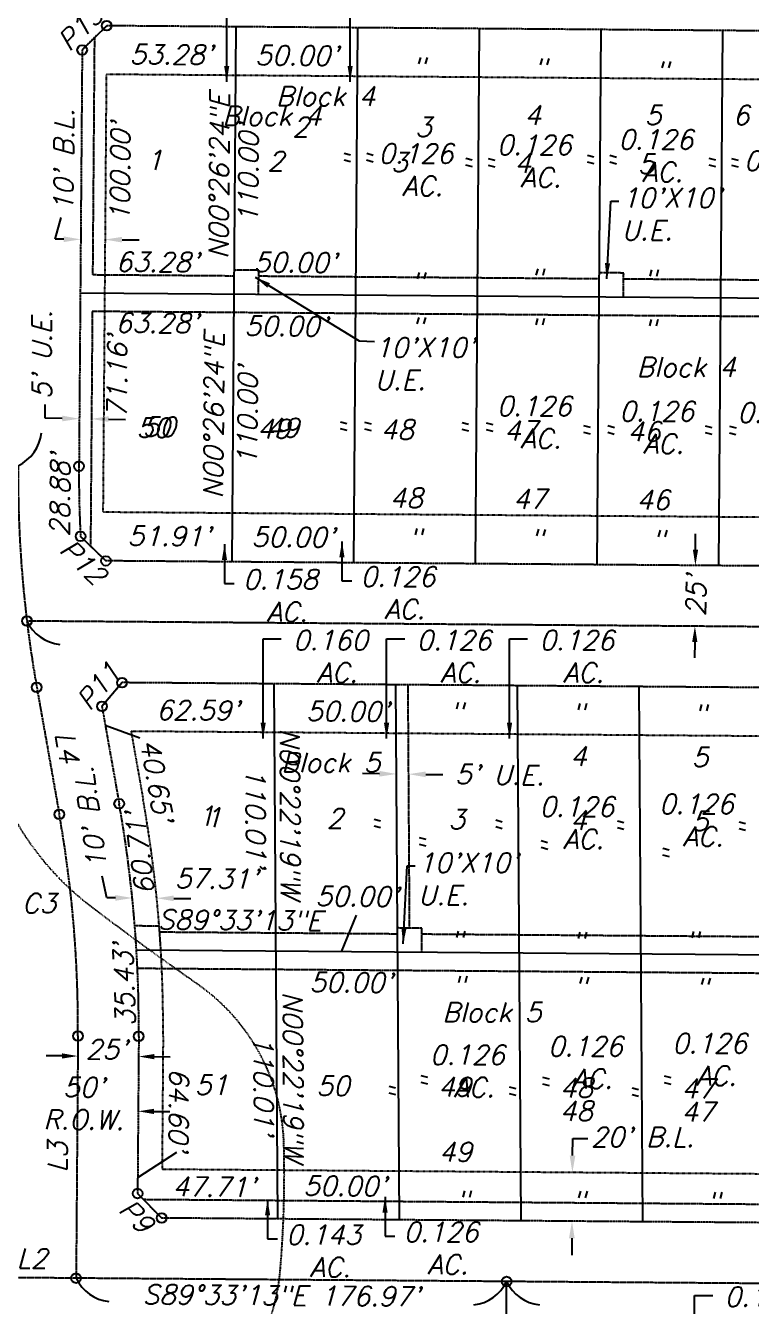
# Model space of a CAD drawing. Header units: feet. Extents: x 2327405 to 2393004, y 6977726 to 7089689.
# Drawn here: x 2342792 to 2343090, y 7043086 to 7043613 of the extents above; entities that cross this region are included whole.
import ezdxf
from ezdxf.enums import TextEntityAlignment as Align

# ---------------------------------------------------------------- set-up
doc = ezdxf.new("R2010")
doc.units = ezdxf.units.FT
doc.header["$MEASUREMENT"] = 0
for name, pattern in [('CNTR50', [0.9, 0.75, -0.05, 0.05, -0.05]), ('DEMO12', [0.09375, 0.03125, -0.0625]), ('DOT50', [0.125, 0, -0.125]), ('HIDN50', [0.1875, 0.125, -0.0625]), ('PHNTM33', [1.16, 0.66, -0.1, 0.1, -0.1, 0.1, -0.1])]:
    doc.linetypes.add(name, pattern=pattern)
doc.layers.get('0').update_dxf_attribs({"linetype": 'CONTINUOUS'})
doc.layers.get('Defpoints').update_dxf_attribs({"color": 249, "linetype": 'CONTINUOUS'})
for name, color, linetype in [('e -100yr floodplain', 5, 'DOT50'), ('p-bl', 3, 'DEMO12'), ('P-centerline', 2, 'CONTINUOUS'), ('p-cl', 7, 'CNTR50'), ('p-cl tick', 2, 'CONTINUOUS'), ('p-dim', 3, 'CONTINUOUS'), ('p-ease', 2, 'HIDN50'), ('p-ease-text', 2, 'CONTINUOUS'), ('p-lot 100 1B', 2, 'CONTINUOUS'), ('p-lot 1B', 4, 'CONTINUOUS'), ('p-lot text', 2, 'CONTINUOUS'), ('p-row', 5, 'PHNTM33'), ('p-street bearings', 6, 'CONTINUOUS'), ('p-text', 4, 'CONTINUOUS'), ('s-easement-txt', 2, 'CONTINUOUS'), ('TEXT', 2, 'CONTINUOUS')]:
    doc.layers.add(name, color=color, linetype=linetype)
doc.styles.add('LS60', font='simplex.shx', dxfattribs={"oblique": 15, "height": 3})
doc.styles.add('LS80', font='simplex.shx', dxfattribs={"oblique": 15, "height": 8})
doc.dimstyles.new('p-dim', dxfattribs={"dimtxt": 4, "dimasz": 6.5, "dimexe": 0.18, "dimexo": 0.0625, "dimgap": 0.09, "dimtad": 0, "dimzin": 0, "dimdsep": 46, "dimtxsty": 'LS60', "dimcen": 0, "dimse1": 1, "dimse2": 1, "dimclrd": 256, "dimclre": 256, "dimclrt": 256, "dimadec": 0, "dimazin": 0, "dimtfac": 1, "dimtofl": 0, "dimtmove": 2, "dimatfit": 3, "dimfxl": 0, "dimtolj": 1, "dimtzin": 0, "dimarcsym": 0})
doc.dimstyles.new('p-dims', dxfattribs={"dimtxt": 8, "dimasz": 7, "dimexe": 0.18, "dimexo": 0.0625, "dimgap": 0.09, "dimtad": 0, "dimzin": 0, "dimdsep": 46, "dimtxsty": 'LS80', "dimcen": 0, "dimse1": 1, "dimse2": 1, "dimclrd": 256, "dimclre": 256, "dimclrt": 256, "dimadec": 0, "dimazin": 0, "dimtfac": 1, "dimtofl": 0, "dimtmove": 2, "dimatfit": 3, "dimfxl": 0, "dimtolj": 1, "dimtzin": 0, "dimarcsym": 0})

# ---------------------------------------------------------------- blocks, each defined once
blk = doc.blocks.new('2005042-10b')
at = {"layer": 'e -100yr floodplain', "flags": 128}
blk.add_lwpolyline([(2342449.75866, 7044707.65907, -0.246523095), (2342565.94731, 7044492.2234), (2342568.9279, 7044437.84039), (2342571.54349, 7044389.13787, -0.080125506), (2342564.4572, 7044322.69789, -0.069097541), (2342556.87309, 7044304.96485, 0.131538463), (2342541.163, 7044250.44248, 0.061809779), (2342545.10783, 7044212.82916, 0.005239619), (2342545.87427, 7044209.67588, 0.104127838), (2342573.99373, 7044152.40661, -0.119053826), (2342640.27602, 7044006.70682, 0.002300326), (2342651.02361, 7043952.16204, 0.042414058), (2342670.58336, 7043885.13326, 0.027127368), (2342688.93289, 7043844.36657, -0.098812166), (2342747.8169, 7043726.03131, -0.097207549), (2342752.47001, 7043633.28075, 0.023936307), (2342746.67422, 7043572.97764, 0.056267316), (2342755.82419, 7043431.23245, -0.005198857), (2342773.4065, 7043326.59861, 0.193739545), (2342818.71683, 7043250.80706, 0.009941144), (2342862.31858, 7043219.05935, -0.115813664), (2342887.63409, 7043190.81232, -0.118785774), (2342897.7662, 7043153.27802, -0.027975127), (2342896.27175, 7043101.29521, -0.075131562), (2342890.41425, 7043076.7932, 0.130672664), (2342882.86509, 7043016.60113, 0.051083901), (2342892.44747, 7042976.96121, -0.277305644), (2342886.601, 7042948.37702, 0.218955733), (2342876.72423, 7042917.71909, -0.027263215), (2342880.32953, 7042862.27452, -0.000100303), (2342880.80833, 7042815.42768, -0.086345834), (2342873.1238, 7042768.48017, 0.103873262), (2342864.62419, 7042702.18077, -0.009062209), (2342867.05407, 7042662.64, 0.130263209), (2342882.88885, 7042611.8678, 0.018521028), (2342903.57922, 7042581.52229, -0.1658198), (2342945.73016, 7042448.47731, 0.00628101), (2342945.2483, 7042396.52208, 0.200048271), (2342975.54182, 7042324.50432, -0.225330752), (2342999.85675, 7042257.85131, 0.030244833), (2342999.08338, 7042234.41754, 0.435244606), (2343040.2452, 7042198.14919, -0.032122151), (2343082.03445, 7042199.59257, -0.113975743), (2343092.39212, 7042196.87413, -0.453008501), (2343100.77217, 7042162.096, 0.124390179), (2343083.88002, 7042118.12041, 0.122085665), (2343095.016, 7042028.57861, 0.082298386), (2343138.77881, 7041954.04588, 0.219586594), (2343180.78669, 7041934.09817, -0.170312207), (2343213.53503, 7041922.2032, 0.000891828), (2343262.9019, 7041881.95363, -0.023163819), (2343297.90433, 7041850.72091, -0.227516004), (2343325.19071, 7041775.62361), (2343325.24702, 7041770.11351), (2343325.60473, 7041735.11487, -0.075649888), (2343317.21656, 7041675.93049, 0.101804086), (2343314.49054, 7041645.34565), (2343314.86531, 7041608.67766, 0.109874122), (2343338.33046, 7041508.04845, -0.00204406), (2343364.36532, 7041453.29819, 0.007161705), (2343378.00235, 7041425.36098, -0.11931376), (2343391.86435, 7041366.40401, 0.167956835), (2343426.55191, 7041263.87419, -0.138086303), (2343440.43822, 7041229.56631, 0.321174612), (2343467.10713, 7041199.86755, -0.279163357), (2343503.80571, 7041164.84545, 0.127520078), (2343531.59019, 7041116.09013, -0.011510646), (2343549.96263, 7041096.31424, -0.174966885), (2343576.99059, 7041028.48321, -0.142166918), (2343569.19985, 7040997.93273, -0.019715033), (2343528.04977, 7040933.95225, 0.028532339), (2343478.21879, 7040816.8776), (2343431.18857, 7040723.78165)], format="xyb", dxfattribs=at)
blk = doc.blocks.new('*D25')
at = {"layer": 'Defpoints', "color": 0}
for p in [(2343066.93, 7043391.07), (2343066.73, 7043366.07), (2343066.83, 7043366.07)]:
    blk.add_point(p, dxfattribs=at)
at = {"layer": 'p-dim', "lineweight": -2}
for p, q in [((2343067.07, 7043397.57), (2343067.12, 7043404.07)), ((2343066.77, 7043359.57), (2343066.72, 7043353.07))]:
    blk.add_line(p, q, dxfattribs=at)
at = {"layer": 'p-dim'}
for points in [[(2343065.99, 7043397.58), (2343068.15, 7043397.56), (2343067.02, 7043391.07)], [(2343065.69, 7043359.58), (2343067.86, 7043359.56), (2343066.83, 7043366.07)]]:
    blk.add_solid(points, dxfattribs=at)
at = {"layer": 'p-dim', "insert": (2343067.29, 7043378.75), "char_height": 8, "attachment_point": 5, "rotation": 89.5537, "style": 'LS80'}
blk.add_mtext("\\A1;25'", dxfattribs=at)
blk = doc.blocks.new('*D26')
at = {"layer": 'Defpoints', "color": 0}
for p in [(2342788.01, 7043167.96), (2342838, 7043166.65), (2342838.01, 7043167.58)]:
    blk.add_point(p, dxfattribs=at)
at = {"layer": 'p-dim', "lineweight": -2}
for p, q in [((2342781.5, 7043167.09), (2342775, 7043167.14)), ((2342844.5, 7043166.6), (2342851, 7043166.55))]:
    blk.add_line(p, q, dxfattribs=at)
at = {"layer": 'p-dim'}
for points in [[(2342781.51, 7043168.17), (2342781.49, 7043166), (2342788, 7043167.04)], [(2342844.51, 7043167.69), (2342844.49, 7043165.52), (2342838, 7043166.65)]]:
    blk.add_solid(points, dxfattribs=at)
at = {"layer": 'p-dim', "insert": (2342815.62, 7043169.87), "char_height": 8, "attachment_point": 5, "rotation": 359.5601, "style": 'LS80'}
blk.add_mtext("\\A1;50' \\PR.O.W.", dxfattribs=at)
blk = doc.blocks.new('*D27')
at = {"layer": 'Defpoints', "color": 0}
for p in [(2342813.17, 7043189.36), (2342813.18, 7043189.62), (2342838.17, 7043189.43)]:
    blk.add_point(p, dxfattribs=at)
at = {"layer": 'p-dim', "lineweight": -2}
for p, q in [((2342806.67, 7043189.41), (2342800.17, 7043189.46)), ((2342844.67, 7043189.12), (2342851.17, 7043189.07))]:
    blk.add_line(p, q, dxfattribs=at)
at = {"layer": 'p-dim'}
for points in [[(2342806.68, 7043190.5), (2342806.66, 7043188.33), (2342813.17, 7043189.36)], [(2342844.68, 7043190.21), (2342844.66, 7043188.04), (2342838.17, 7043189.17)]]:
    blk.add_solid(points, dxfattribs=at)
at = {"layer": 'p-dim', "insert": (2342824.96, 7043192.12), "char_height": 8, "attachment_point": 5, "rotation": 359.5601, "style": 'LS80'}
blk.add_mtext("\\A1;25'", dxfattribs=at)
blk = doc.blocks.new('*D47')
at = {"layer": 'Defpoints', "color": 0}
for p in [(2342813.82, 7043452.53), (2342818.81, 7043451.34), (2342818.82, 7043452.46)]:
    blk.add_point(p, dxfattribs=at)
at = {"layer": 's-easement-txt', "lineweight": -2}
for p, q in [((2342806.81, 7043451.5), (2342799.81, 7043451.59)), ((2342825.81, 7043451.25), (2342832.81, 7043451.15))]:
    blk.add_line(p, q, dxfattribs=at)
at = {"layer": 's-easement-txt'}
for points in [[(2342806.82, 7043452.66), (2342806.79, 7043450.33), (2342813.81, 7043451.4)], [(2342825.82, 7043452.41), (2342825.79, 7043450.08), (2342818.81, 7043451.34)]]:
    blk.add_solid(points, dxfattribs=at)
at = {"layer": 's-easement-txt', "insert": (2342798.4, 7043477.76), "char_height": 8, "attachment_point": 5, "rotation": 90, "style": 'LS80'}
blk.add_mtext("\\A1;5' U.E.", dxfattribs=at)
blk = doc.blocks.new('*D51')
at = {"layer": 'Defpoints', "color": 0}
for p in [(2342944.2, 7043306.47), (2342949.2, 7043306.4), (2342949.18, 7043305.27)]:
    blk.add_point(p, dxfattribs=at)
at = {"layer": 's-easement-txt', "lineweight": -2}
for p, q in [((2342937.18, 7043305.43), (2342930.18, 7043305.52)), ((2342956.18, 7043305.18), (2342963.18, 7043305.09))]:
    blk.add_line(p, q, dxfattribs=at)
at = {"layer": 's-easement-txt'}
for points in [[(2342937.2, 7043306.6), (2342937.17, 7043304.26), (2342944.18, 7043305.34)], [(2342956.2, 7043306.35), (2342956.17, 7043304.01), (2342949.18, 7043305.27)]]:
    blk.add_solid(points, dxfattribs=at)
at = {"layer": 's-easement-txt', "insert": (2342986.55, 7043305.04), "char_height": 8, "attachment_point": 5, "rotation": 359.2461, "style": 'LS80'}
blk.add_mtext("\\A1;5' U.E.", dxfattribs=at)

msp = doc.modelspace()

# ---------------------------------------------------------------- linework, layer by layer
at = {"layer": 'p-bl'}
for p, q in [((2342824.89603, 7043592.96438), (2342823.51398, 7043412.96968)), ((2344081.41656, 7043583.17662), (2342825.03979, 7043592.96326)), ((2344080.03451, 7043403.18193), (2342823.51398, 7043412.96968)), ((2342835.0727, 7043322.87691), (2342840.03971, 7043294.85508)), ((2344069.33377, 7043313.26255), (2342835.0727, 7043322.87691)), ((2342848.23559, 7043197.37152), (2342847.81636, 7043142.77218)), ((2344140.32667, 7043132.70408), (2342847.81636, 7043142.77218))]:
    msp.add_line(p, q, dxfattribs=at)
msp.add_arc((2342313.25136, 7043201.4793), 535, 359.560074, 10.051551, dxfattribs=at)
at = {"layer": 'P-centerline'}
for points in [[(2342825.04959, 7043612.96379), (2342814.97311, 7043603.04198)], [(2342814.31487, 7043403.02196), (2342824.72514, 7043392.95964)], [(2342831.35237, 7043342.9065), (2342823.09801, 7043333.13788)], [(2342837.73988, 7043132.85037), (2342847.6628, 7043122.77277)]]:
    msp.add_lwpolyline(points, dxfattribs=at)
at = {"layer": 'p-cl'}
for p, q in [((2344069.68429, 7043358.26118), (2342792.2615, 7043368.21176)), ((2342796.31938, 7043340.97367), (2342805.57692, 7043288.74638)), ((2342813.23662, 7043197.64025), (2342812.47191, 7043098.04614)), ((2344150.61948, 7043087.62254), (2342776.22036, 7043098.32852)), ((2342988.40223, 7042961.67162), (2342989.43877, 7043096.66764))]:
    msp.add_line(p, q, dxfattribs=at)
for centre, start, end in [((2343288.64494, 7043428.24075), 179.5600739, 190.0516145), ((2342313.25136, 7043201.4793), 359.560074, 10.051551)]:
    msp.add_arc(centre, 500, start, end, dxfattribs=at)
at = {"layer": 'p-cl tick'}
for centre in [(2342825.04959, 7043612.96379), (2342814.97311, 7043603.04198), (2342813.65894, 7043431.88784), (2342814.31487, 7043403.02196), (2342824.72514, 7043392.95964), (2342792.2615, 7043368.21176), (2342796.31938, 7043340.97367), (2342831.35237, 7043342.9065), (2342823.09801, 7043333.13788), (2342805.57692, 7043288.74638), (2342830.1932, 7043293.10974), (2342813.23662, 7043197.64025), (2342838.23588, 7043197.4483), (2342837.73988, 7043132.85037), (2342847.6628, 7043122.77277), (2342812.47191, 7043098.04614), (2342989.43877, 7043096.66764)]:
    msp.add_circle(centre, 2, dxfattribs=at)
at = {"layer": 'p-ease'}
for p, q in [((2342820.01135, 7043608.00288), (2342819.26274, 7043510.50575)), ((2342887.55851, 7043512.47384), (2342877.55881, 7043512.55173)), ((2342887.48173, 7043502.47413), (2342887.55851, 7043512.47384)), ((2343037.55396, 7043511.30544), (2343027.55426, 7043511.38333)), ((2343037.47718, 7043501.30573), (2343037.55396, 7043511.30544)), ((2342877.53962, 7043510.0518), (2342819.26274, 7043510.50575)), ((2343027.53507, 7043508.8834), (2342887.53931, 7043509.97391)), ((2343177.53052, 7043507.715), (2343037.53476, 7043508.80551)), ((2342814.14772, 7043495.54514), (2342814.14689, 7043495.54515)), ((2342819.14757, 7043495.5062), (2342818.40708, 7043399.06653)), ((2344085.6678, 7043485.64055), (2342819.14757, 7043495.5062)), ((2342949.59234, 7043241.98243), (2342948.94277, 7043342.06192)), ((2342846.65449, 7043242.78427), (2342836.6178, 7043242.86245)), ((2342944.60821, 7043239.52118), (2342846.8423, 7043240.28273)), ((2342954.59269, 7043241.94348), (2342944.59198, 7043242.02138)), ((2342954.6576, 7043231.94267), (2342954.59269, 7043241.94348)), ((2343144.62253, 7043237.96315), (2342954.60892, 7043239.44327)), ((2343794.76645, 7043217.89835), (2342837.70825, 7043225.35343)), ((2344145.40806, 7043120.16412), (2342840.22061, 7043130.33097))]:
    msp.add_line(p, q, dxfattribs=at)
msp.add_arc((2342313.25136, 7043201.4793), 535, 3.3539183, 4.427959, dxfattribs=at)
at = {"layer": 'p-ease-text'}
for p, q in [((2342799.81, 7043451.58784), (2342799.81, 7043457.19974)), ((2343016.53162, 7043148.45818), (2343016.58993, 7043155.45793)), ((2343016.58993, 7043155.45793), (2343022.81582, 7043155.45793)), ((2343016.2484, 7043114.45935), (2343016.19008, 7043107.4596))]:
    msp.add_line(p, q, dxfattribs=at)
for points in [[(2343015.36499, 7043148.4679), (2343017.69824, 7043148.44846), (2343016.47331, 7043141.45842)], [(2343015.08177, 7043114.46907), (2343017.41502, 7043114.44964), (2343016.30671, 7043121.45911)]]:
    msp.add_solid(points, dxfattribs=at)
at = {"layer": 'p-lot 1B'}
for p, q in [((2342876.63744, 7043392.55527), (2342878.32662, 7043612.54878)), ((2342926.63592, 7043392.1658), (2342928.3251, 7043612.15932)), ((2342976.63441, 7043391.77633), (2342978.32359, 7043611.76985)), ((2343026.63289, 7043391.38687), (2343028.32207, 7043611.38038)), ((2343076.63137, 7043390.9974), (2343078.32055, 7043610.99092)), ((2344090.72523, 7043493.10138), (2342814.20531, 7043503.04492)), ((2342895.36732, 7043122.40118), (2342893.9393, 7043342.41897)), ((2342945.3709, 7043122.01167), (2342943.94288, 7043342.02947)), ((2342995.37448, 7043121.62216), (2342993.94646, 7043341.63996)), ((2343045.37806, 7043121.23266), (2343043.95004, 7043341.25046)), ((2344149.74319, 7043222.63346), (2342837.31286, 7043232.85673))]:
    msp.add_line(p, q, dxfattribs=at)
at = {"layer": 'p-lot text'}
for p, q in [((2342803.87528, 7043525.2219), (2342806.30256, 7043534.12812)), ((2342807.37518, 7043525.19502), (2342803.87528, 7043525.2219)), ((2342831.37447, 7043525.01075), (2342838.37426, 7043524.957)), ((2342824.47957, 7043325.34369), (2342838.64364, 7043320.15153)), ((2342825.14182, 7043254.41969), (2342823.15293, 7043263.32592)), ((2342828.64171, 7043254.39281), (2342825.14182, 7043254.41969)), ((2342852.64101, 7043254.20854), (2342859.6408, 7043254.15479)), ((2342927.64462, 7043247.35142), (2342921.48698, 7043232.20105))]:
    msp.add_line(p, q, dxfattribs=at)
msp.add_lwpolyline([(2342853.71517, 7043149.68817), (2342837.78925, 7043139.28049)], dxfattribs=at)
for points in [[(2342807.38413, 7043526.36165), (2342807.36622, 7043524.02839), (2342814.37497, 7043525.14128)], [(2342831.38343, 7043526.17738), (2342831.36551, 7043523.84412), (2342824.37467, 7043525.06449)], [(2342828.65067, 7043255.55945), (2342828.63276, 7043253.22618), (2342835.64151, 7043254.33907)], [(2342852.64996, 7043255.37517), (2342852.63205, 7043253.04191), (2342845.64121, 7043254.26229)]]:
    msp.add_solid(points, dxfattribs=at)
at = {"layer": 'p-row'}
for p, q in [((2342825.04959, 7043612.96379), (2342814.97311, 7043603.04198)), ((2344071.57265, 7043603.25391), (2342825.04959, 7043612.96379)), ((2342814.97311, 7043603.04198), (2342813.65894, 7043431.88784)), ((2342824.72514, 7043392.95964), (2342814.31487, 7043403.02196)), ((2344069.87902, 7043383.26043), (2342824.72514, 7043392.95964)), ((2342823.09801, 7043333.13788), (2342831.35237, 7043342.9065)), ((2344069.48956, 7043333.26194), (2342831.35237, 7043342.9065)), ((2342823.09801, 7043333.13788), (2342830.1932, 7043293.10974)), ((2342823.09801, 7043333.13788), (2342830.1932, 7043293.10974)), ((2342823.09801, 7043333.13788), (2342830.1932, 7043293.10974)), ((2342838.23588, 7043197.4483), (2342837.73988, 7043132.85037)), ((2342847.6628, 7043122.77277), (2342837.73988, 7043132.85037)), ((2344140.45751, 7043112.70246), (2342847.6628, 7043122.77277))]:
    msp.add_line(p, q, dxfattribs=at)
for centre, radius, start, end in [((2343288.64494, 7043428.24075), 475, 179.560074, 183.0433896), ((2342313.25136, 7043201.4793), 525, 359.560074, 10.051551), ((2342313.25136, 7043201.4793), 525, 359.560074, 10.051551), ((2342313.25136, 7043201.4793), 525, 359.560074, 10.051551)]:
    msp.add_arc(centre, radius, start, end, dxfattribs=at)
at = {"layer": 'p-street bearings', "color": 6}
for centre, start, end in [((2342781.12867, 7043447.63883), 295.8282639, 353.139151), ((2342807.82053, 7043375.74276), 205.8282639, 263.139151), ((2342828.03094, 7043105.57714), 205.8282639, 263.139151), ((2342973.87974, 7043104.19864), 276.860849, 334.1717361), ((2343004.99781, 7043104.19864), 205.8282639, 263.139151)]:
    msp.add_arc(centre, 17.28582, start, end, dxfattribs=at)

# ---------------------------------------------------------------- block references
msp.add_blockref('2005042-10b', (0, 0))
msp.add_blockref('2005042-10b', (0, 0))

# ---------------------------------------------------------------- texts
at = {"layer": 'P-centerline', "color": 4, "char_height": 8, "attachment_point": 8, "style": 'LS80'}
for s, insert, rotation in [('P13', (2342817.05487, 7043609.27853), 44.5568867), ('P12', (2342812.60259, 7043389.62554), 315.9736859), ('P11', (2342824.75063, 7043338.86205), 49.8026252), ('P9', (2342834.49415, 7043120.73389), 314.5568867)]:
    msp.add_mtext(s, dxfattribs=dict(at, insert=insert, rotation=rotation))
at = {"layer": 'P-centerline', "color": 4, "insert": (2342790.26654, 7043248.20162), "char_height": 8, "attachment_point": 7, "style": 'LS80'}
msp.add_mtext('C3', dxfattribs=at)
at = {"layer": 'p-ease-text', "char_height": 8}
for s, insert, attachment_point, style in [("10'X10' \\PU.E.", (2343036.71626, 7043546.1883), 1, 'LS60'), ("\\A1;10'X10'\\PU.E.", (2342935.21364, 7043484.64553), 1, 'LS60'), ("10'X10' \\PU.E.", (2342953.04401, 7043272.84137), 1, 'LS60'), ("20' B.L.", (2343045.34305, 7043156.10465), 5, 'LS80')]:
    msp.add_mtext(s, dxfattribs=dict(at, insert=insert, attachment_point=attachment_point, style=style))
at = {"layer": 'p-lot 100 1B', "color": 4, "style": 'LS80', "oblique": 15}
for s, p in [('Block 4', (2342894.62933, 7043580.0078)), ('Block 4', (2343042.84128, 7043468.64596)), ('Block 5', (2342962.97565, 7043203.3711))]:
    msp.add_text(s, height=8, dxfattribs=at).set_placement(p)
at = {"layer": 'p-lot 100 1B', "style": 'LS80', "oblique": 15}
for s, p in [('Block 4', (2342872.53884, 7043571.89714)), ('Block 5', (2342896.71587, 7043306.0763))]:
    msp.add_text(s, height=8, dxfattribs=at).set_placement(p)
at = {"layer": 'p-lot 100 1B', "color": 4, "style": 'LS80', "oblique": 15}
for s, p in [('4', (2343000.1678, 7043576.20902)), ('5', (2343049.61789, 7043576.20511)), ('6', (2343085.83418, 7043576.20172)), ('2', (2342904.81651, 7043571.35177)), ('3', (2342955.24282, 7043571.35177)), ('1', (2342844.62559, 7043557.66585)), ('50', (2342846.68582, 7043448.06409)), ('49', (2342897.42262, 7043447.67452)), ('48', (2342948.15943, 7043418.80206)), ('47', (2342998.89623, 7043418.41249)), ('46', (2343049.63303, 7043418.02292)), ('4', (2343018.92257, 7043312.66518)), ('5', (2343068.92109, 7043312.28128)), ('1', (2342865.83795, 7043288.08897)), ('2', (2342918.92552, 7043287.08739)), ('3', (2342968.92404, 7043286.70349)), ('51', (2342868.0834, 7043177.47453)), ('50', (2342918.08193, 7043177.09063)), ('48', (2343018.07898, 7043166.78951)), ('47', (2343068.07751, 7043166.4056)), ('49', (2342968.40953, 7043149.9656))]:
    msp.add_text(s, height=8, dxfattribs=at).set_placement(p, align=Align.MIDDLE_CENTER)
at = {"layer": 'p-lot 100 1B', "style": 'LS80', "oblique": 15}
for s, p in [('1', (2342844.62559, 7043557.66585)), ('2', (2342894.57262, 7043557.28234)), ('3', (2342945.30942, 7043556.89277)), ('4', (2342996.04622, 7043556.5032)), ('5', (2343046.78303, 7043556.11362)), ('50', (2342844.16883, 7043447.66611)), ('49', (2342893.72803, 7043447.28558)), ('48', (2342944.46483, 7043446.89601)), ('47', (2342995.20163, 7043446.50644)), ('46', (2343045.93844, 7043446.11687)), ('1', (2342868.92699, 7043287.4713)), ('2', (2342918.92552, 7043287.08739)), ('3', (2342968.92404, 7043286.70349)), ('4', (2343018.92257, 7043286.31958)), ('5', (2343068.92109, 7043285.93568)), ('51', (2342868.0834, 7043177.47453)), ('50', (2342918.08193, 7043177.09063)), ('49', (2342968.08046, 7043176.70672)), ('48', (2343018.07898, 7043176.32282)), ('47', (2343068.07751, 7043175.93892))]:
    msp.add_text(s, height=8, dxfattribs=at).set_placement(p, align=Align.MIDDLE_CENTER)
at = {"layer": 'p-lot text', "char_height": 8, "style": 'LS80'}
for s, insert, attachment_point, rotation in [("53.28'", (2342851.62818, 7043605.12581), 2, 359.5536995), ("50.00'", (2342903.26594, 7043604.72357), 2, 359.5536995), ('"', (2342953.23087, 7043599.96495), 2, 359.5536995), ('"', (2343003.22936, 7043599.57548), 2, 359.5536995), ('"', (2343053.22117, 7043598.31806), 2, 359.5536995), ('N00°26\'24"E', (2342875.28904, 7043551.23978), 8, 89.5600739), ("10' B.L.", (2342807.42595, 7043557.66998), 5, 89.5600739), ("100.00'", (2342826.58886, 7043552.95131), 2, 89.560074), ("110.00'", (2342879.29671, 7043552.19312), 2, 89.5600739), ('"', (2342930.6029, 7043557.07613), 8, 89.5600739), ('"', (2342931.9018, 7043557.01471), 2, 89.5600739), ('"', (2342980.58831, 7043554.98508), 8, 89.5600739), ('"', (2343030.59945, 7043556.24292), 8, 89.5600739), ('"', (2343031.89835, 7043556.1815), 2, 89.5600739), ('"', (2343080.5913, 7043554.99067), 8, 89.5600739), ('"', (2342981.88722, 7043554.92366), 2, 89.5600739), ('"', (2343081.89021, 7043554.92925), 2, 89.5600739), ("63.28'", (2342845.89619, 7043511.81763), 8, 359.5536995), ("50.00'", (2342902.53379, 7043511.65202), 8, 359.5536995), ('"', (2342952.60174, 7043503.54491), 8, 359.5536995), ('"', (2343001.41668, 7043505.0383), 8, 359.5536995), ('"', (2343048.16319, 7043504.62825), 8, 359.5536995), ("63.28'", (2342845.80312, 7043494.75347), 2, 359.5536995), ("50.00'", (2342898.82868, 7043493.45096), 2, 359.5536995), ('"', (2342952.5348, 7043493.07185), 2, 359.5536995), ('"', (2343001.35437, 7043492.6172), 2, 359.5536995), ('"', (2343048.10088, 7043492.20714), 2, 359.5536995), ("71.16'", (2342825.32045, 7043468.79832), 2, 89.560074), ('N00°26\'24"E', (2342873.05985, 7043452.75865), 8, 89.5600739), ("110.00'", (2342878.94123, 7043452.69723), 2, 89.5600739), ('"', (2342929.07447, 7043446.58678), 8, 89.5600739), ('"', (2342931.05343, 7043446.52536), 2, 89.5600739), ('"', (2342979.07343, 7043446.26011), 8, 89.5600739), ('"', (2342981.0524, 7043446.19869), 2, 89.5600739), ('"', (2343029.06599, 7043445.09951), 8, 89.5600739), ('"', (2343031.04496, 7043445.03808), 2, 89.5600739), ('"', (2343079.06589, 7043444.89423), 8, 89.5600739), ('"', (2343081.04486, 7043444.8328), 2, 89.5600739), ("28.88'", (2342801.84542, 7043420.17835), 2, 89.560074), ("51.91'", (2342850.73151, 7043399.12464), 8, 359.5536995), ("50.00'", (2342901.68691, 7043398.72772), 8, 359.5536995), ('"', (2342951.68539, 7043398.33825), 8, 359.5536995), ('"', (2343001.68387, 7043397.94879), 8, 359.5536995), ('"', (2343051.68236, 7043397.55932), 8, 359.5536995), ("62.59'", (2342862.56738, 7043335.51871), 2, 359.5536995), ("50.00'", (2342924.17151, 7043335.0802), 2, 359.5536995), ('"', (2342968.81948, 7043334.72128), 2, 359.5536995), ('"', (2343018.82306, 7043334.33177), 2, 359.5536995), ('"', (2343068.82665, 7043333.94227), 2, 359.5536995), ('N00°22\'19"W', (2342896.49129, 7043289.03456), 8, 270.371871), ("40.65'", (2342841.71139, 7043302.00822), 8, 280.051551), ("10' B.L.", (2342818.34482, 7043287.33149), 5, 98.088615), ("110.01'", (2342890.29639, 7043287.38856), 2, 270.371871), ("60.71'", (2342842.65929, 7043273.30244), 8, 97.1617483), ('"', (2342937.62255, 7043286.75565), 2, 270.371871), ('"', (2342987.62613, 7043286.36615), 2, 270.371871), ('"', (2343037.62971, 7043285.97664), 2, 270.371871), ('"', (2343087.63329, 7043285.58713), 2, 270.371871), ('"', (2342948.2998, 7043279.09381), 8, 270.371871), ('"', (2342998.30338, 7043277.82017), 8, 270.371871), ('"', (2343048.30696, 7043274.77828), 8, 270.371871), ("57.31'", (2342870.21723, 7043266.29555), 2, 359.5536995), ("50.00'", (2342928.01157, 7043250.99951), 8, 359.5536995), ('S89°33\'13"E', (2342879.77594, 7043241.23223), 8, 359.5536995), ('"', (2342968.70163, 7043232.73522), 8, 359.5536995), ('"', (2343018.70521, 7043232.34571), 8, 359.5536995), ('"', (2343065.45172, 7043232.60151), 8, 359.5536995), ("35.43'", (2342836.25758, 7043218.82826), 8, 92.0526167), ("50.00'", (2342925.52962, 7043223.6191), 2, 359.5536995), ('"', (2342969.55783, 7043222.1914), 2, 359.5536995), ('"', (2343019.56141, 7043221.8019), 2, 359.5536995), ('"', (2343069.565, 7043221.41239), 2, 359.5536995), ('N00°22\'19"W', (2342897.71618, 7043180.80553), 8, 270.371871), ("110.01'", (2342893.56524, 7043177.37966), 2, 270.371871), ("64.60'", (2342850.70716, 7043167.29501), 8, 269.5600739), ('"', (2342949.01381, 7043181.2579), 8, 270.371871), ('"', (2342999.01739, 7043180.5441), 8, 270.371871), ('"', (2343049.02097, 7043181.12748), 8, 270.371871), ('"', (2342943.8185, 7043176.99016), 2, 270.371871), ('"', (2342993.31639, 7043176.60065), 2, 270.371871), ('"', (2343043.64801, 7043176.21115), 2, 270.371871), ("47.71'", (2342869.17748, 7043131.60263), 8, 359.5536995), ("50.00'", (2342922.9507, 7043131.93216), 8, 359.5536995), ('"', (2342971.27838, 7043125.96097), 8, 359.5536995), ('"', (2343018.9496, 7043125.80477), 8, 359.5536995), ('"', (2343074.32838, 7043125.43588), 8, 359.5536995)]:
    msp.add_mtext(s, dxfattribs=dict(at, insert=insert, attachment_point=attachment_point, rotation=rotation))
at = {"layer": 'p-street bearings', "insert": (2342896.89508, 7043094.92745), "char_height": 8, "attachment_point": 2, "rotation": 359.5536995, "style": 'LS80'}
msp.add_mtext('S89°33\'13"E 176.97\'', dxfattribs=at)
at = {"layer": 'p-text', "char_height": 8, "attachment_point": 8, "style": 'LS80'}
for s, insert, rotation in [('L4', (2342804.88675, 7043315.55816), 280.051551), ('L3', (2342808.85438, 7043147.8737), 89.560074), ('L2', (2342794.37729, 7043102.18721), 359.5536995)]:
    msp.add_mtext(s, dxfattribs=dict(at, insert=insert, rotation=rotation))
at = {"layer": 's-easement-txt', "char_height": 8, "attachment_point": 5, "style": 'LS80'}
for s, insert in [('0.126\\P AC.', (2343050.77309, 7043559.52292)), ('0.126\\P AC.', (2342952.15772, 7043553.7657)), ('0.126\\P AC.', (2343000.7916, 7043557.27066)), ('0.126\\P AC.', (2343102.39105, 7043550.76599)), ('0.126\\P AC.', (2343000.78715, 7043449.90947)), ('0.126\\P AC.', (2343051.15406, 7043447.77818)), ('0.126\\P AC.', (2343099.65503, 7043447.24555)), ('0.126\\P AC.', (2342944.77608, 7043379.7988)), ('0.158\\P AC.', (2342896.48776, 7043378.66632)), ('0.160\\P AC.', (2342917.0654, 7043353.65919)), ('0.126\\P AC.', (2342967.7993, 7043353.65919)), ('0.126\\P AC.', (2343018.32389, 7043353.65919)), ('0.126\\P AC.', (2343018.32389, 7043285.23009)), ('0.126\\P AC.', (2343067.47459, 7043286.30525)), ('0.126\\P AC.', (2343021.82174, 7043186.69234)), ('0.126\\P AC.', (2343072.86998, 7043187.93226)), ('0.126\\P AC.', (2342973.30005, 7043183.16469)), ('0.143\\P AC.', (2342914.20098, 7043109.22396)), ('0.126\\P AC.', (2342962.4893, 7043110.35645)), ('0.138\\P AC.', (2343094.41125, 7043083.746))]:
    msp.add_mtext(s, dxfattribs=dict(at, insert=insert))

# ---------------------------------------------------------------- dimensions: what is measured, and where the dimension line sits
at = {"layer": 'p-dim', "color": 3}
for base, p1, p2, angle, text, picture, middle in [((2343066.8256, 7043366.07302), (2343066.92689, 7043391.07299), (2343066.73216, 7043366.07375), 269.5536995, "25'", '*D25', (2343067.29254, 7043378.75258)), ((2342813.17308, 7043189.36484), (2342838.17433, 7043189.43152), (2342813.17507, 7043189.62347), 179.5600739, "25'", '*D27', (2342824.95789, 7043192.12248)), ((2342837.99943, 7043166.65262), (2342788.00799, 7043167.9603), (2342838.00652, 7043167.5764), 359.5600739, "50' \\PR.O.W.", '*D26', (2342815.61513, 7043169.87451))]:
    dim = msp.add_linear_dim(base=base, p1=p1, p2=p2, angle=angle, text=text, dimstyle='p-dim', override={"dimtxsty": 'LS80'}, dxfattribs=at)
    dim.commit()
    dim.dimension.update_dxf_attribs({"geometry": picture, "text_midpoint": middle, "dimtype": 161})
at = {"layer": 's-easement-txt'}
dim = msp.add_linear_dim(base=(2342818.80843, 7043451.33784), p1=(2342813.82361, 7043452.52993), p2=(2342818.82325, 7043452.46414), angle=359.2460771, text="5' U.E.", dimstyle='p-dims', dxfattribs=at)
dim.commit()
dim.dimension.update_dxf_attribs({"geometry": '*D47', "text_midpoint": (2342798.39923, 7043477.76171), "dimtype": 161, "text_rotation": 90})
dim = msp.add_linear_dim(base=(2342949.18155, 7043305.27313), p1=(2342944.19673, 7043306.46522), p2=(2342949.19637, 7043306.39943), angle=359.2460771, text="5' U.E.", dimstyle='p-dims', dxfattribs=at)
dim.commit()
dim.dimension.update_dxf_attribs({"geometry": '*D51', "text_midpoint": (2342986.54738, 7043305.03768), "dimtype": 161})

# ---------------------------------------------------------------- leaders
at = {"layer": 'p-ease-text', "annotation_type": 0, "has_hookline": 1, "hookline_direction": 0, "text_width": 39.95263}
for points in [[(2343030.57229, 7043508.87398), (2343032.29291, 7043540.89044), (2343035.54291, 7043540.89044)], [(2342886.08586, 7043509.59028), (2342928.77938, 7043483.40338), (2342935.12364, 7043483.14553)], [(2342946.90004, 7043235.52705), (2342948.62066, 7043267.5435), (2342951.87066, 7043267.5435)]]:
    msp.add_leader(points, dimstyle='p-dim', override={"dimgap": 0.09, "dimtad": 0}, dxfattribs=at)
at = {"layer": 'TEXT'}
for points in [[(2342874.39091, 7043589.97936), (2342874.39091, 7043630.96189), (2342881.82161, 7043630.96189)], [(2342925.12481, 7043589.97936), (2342925.12481, 7043630.96189), (2342932.55551, 7043630.96189)], [(2342921.76118, 7043400.93285), (2342921.76118, 7043384.7619), (2342925.80527, 7043384.7619)], [(2342873.47286, 7043399.80036), (2342873.47286, 7043383.62942), (2342877.51695, 7043383.62942)], [(2342889.37248, 7043319.88237), (2342889.37248, 7043360.8649), (2342896.80318, 7043360.8649)], [(2342940.10638, 7043319.88237), (2342940.10638, 7043360.8649), (2342947.53708, 7043360.8649)], [(2342990.63097, 7043319.88237), (2342990.63097, 7043360.8649), (2342998.06168, 7043360.8649)], [(2342891.18607, 7043130.35801), (2342891.18607, 7043114.18707), (2342895.23016, 7043114.18707)], [(2342939.47439, 7043131.4905), (2342939.47439, 7043115.31955), (2342943.51848, 7043115.31955)], [(2343066.71833, 7043049.96918), (2343066.71833, 7043090.95172), (2343074.14903, 7043090.95172)]]:
    msp.add_leader(points, dimstyle='p-dim', override={"dimgap": 0.09, "dimtad": 0}, dxfattribs=at)

doc.saveas('drawing.dxf')
